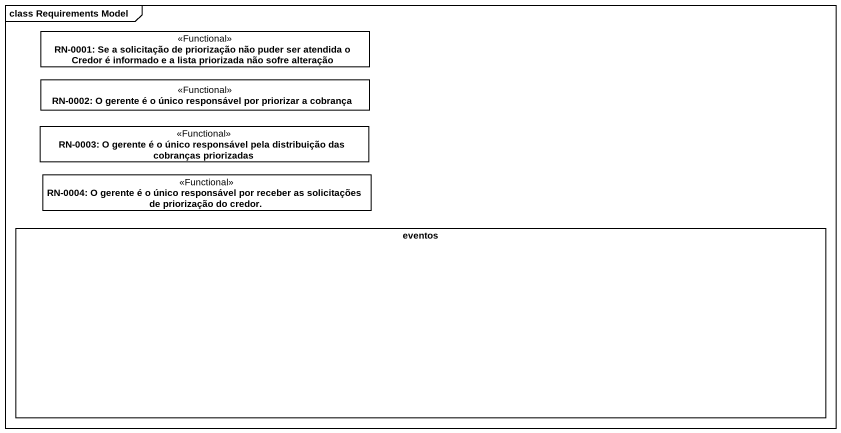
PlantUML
@startuml
mainframe class Requirements Model
allowmixing
hide circle
hide empty members
class "RN-0001: Se a solicitação de priorização não puder ser atendida o Credor é informado e a lista priorizada não sofre alteração" as RN_0001_Se_a_solicitação_de <<Functional>>
class "RN-0002: O gerente é o único responsável por priorizar a cobrança" as RN_0002_O_gerente_é_o_único <<Functional>>
class "RN-0003: O gerente é o único responsável pela distribuição das cobranças priorizadas" as RN_0003_O_gerente_é_o_único <<Functional>>
class "RN-0004: O gerente é o único responsável por receber as solicitações de priorização do credor." as RN_0004_O_gerente_é_o_único <<Functional>>
rectangle eventos
@enduml
